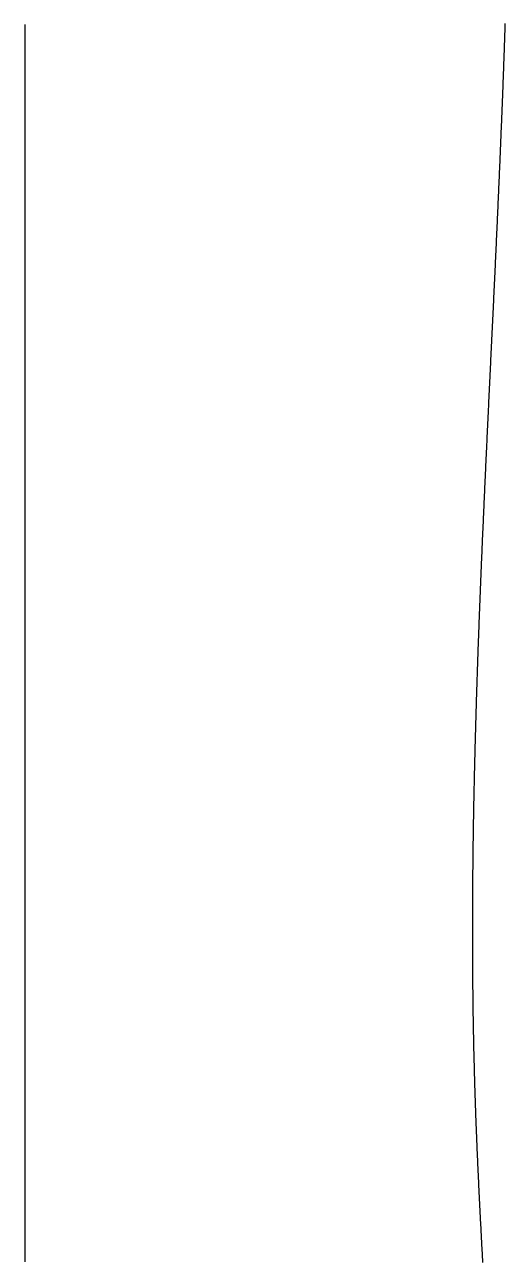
# Model space of a CAD drawing. Header units: metres. Extents: x -49 to 49, y -148 to 148.
# Drawn here: x -49.4 to -35.04, y -73.87 to -36.93 of the extents above; entities that cross this region are included whole.
import ezdxf

# ---------------------------------------------------------------- set-up
doc = ezdxf.new("R2010")
doc.units = ezdxf.units.M

msp = doc.modelspace()

# ---------------------------------------------------------------- linework, layer by layer
for points in [[(-49.402, -36.927), (-49.402, -36.977), (-49.402, -37.027), (-49.402, -37.077), (-49.402, -37.127), (-49.402, -37.177), (-49.402, -37.227), (-49.402, -37.277), (-49.402, -37.327), (-49.402, -37.377), (-49.402, -37.427), (-49.402, -37.477), (-49.402, -37.527), (-49.402, -37.577), (-49.402, -37.627), (-49.402, -37.677), (-49.402, -37.727), (-49.402, -37.777), (-49.402, -37.827), (-49.402, -37.877), (-49.402, -37.927), (-49.402, -37.977), (-49.402, -38.027), (-49.402, -38.077), (-49.402, -38.127), (-49.402, -38.177), (-49.402, -38.227), (-49.402, -38.277), (-49.402, -38.327), (-49.402, -38.377), (-49.402, -38.427), (-49.402, -38.477), (-49.402, -38.527), (-49.402, -38.577), (-49.402, -38.627), (-49.402, -38.677), (-49.402, -38.727), (-49.402, -38.777), (-49.402, -38.827), (-49.402, -38.877), (-49.402, -38.927), (-49.402, -38.977), (-49.402, -39.027), (-49.402, -39.077), (-49.402, -39.127), (-49.402, -39.177), (-49.402, -39.227), (-49.402, -39.277), (-49.402, -39.327), (-49.402, -39.377), (-49.402, -39.427), (-49.402, -39.477), (-49.402, -39.527), (-49.402, -39.577), (-49.402, -39.627), (-49.402, -39.677), (-49.402, -39.727), (-49.402, -39.777), (-49.402, -39.827), (-49.402, -39.877), (-49.402, -39.927), (-49.402, -39.977), (-49.402, -40.027), (-49.402, -40.077), (-49.402, -40.127), (-49.402, -40.177), (-49.402, -40.227), (-49.402, -40.277), (-49.402, -40.327), (-49.402, -40.377), (-49.402, -40.427), (-49.402, -40.477), (-49.402, -40.527), (-49.402, -40.577), (-49.402, -40.627), (-49.402, -40.677), (-49.402, -40.727), (-49.402, -40.777), (-49.402, -40.827), (-49.402, -40.877), (-49.402, -40.927), (-49.402, -40.977), (-49.402, -41.027), (-49.402, -41.077), (-49.402, -41.127), (-49.402, -41.177), (-49.402, -41.227), (-49.402, -41.277), (-49.402, -41.327), (-49.402, -41.377), (-49.402, -41.427), (-49.402, -41.477), (-49.402, -41.527), (-49.402, -41.577), (-49.402, -41.627), (-49.402, -41.677), (-49.402, -41.727), (-49.402, -41.777), (-49.402, -41.827), (-49.402, -41.877), (-49.402, -41.927), (-49.402, -41.977), (-49.402, -42.027), (-49.402, -42.077), (-49.402, -42.127), (-49.402, -42.177), (-49.402, -42.227), (-49.402, -42.277), (-49.402, -42.327), (-49.402, -42.377), (-49.402, -42.427), (-49.402, -42.477), (-49.402, -42.527), (-49.402, -42.577), (-49.402, -42.627), (-49.402, -42.677), (-49.402, -42.727), (-49.402, -42.777), (-49.402, -42.827), (-49.402, -42.877), (-49.402, -42.927), (-49.402, -42.977), (-49.402, -43.027), (-49.402, -43.077), (-49.402, -43.127), (-49.402, -43.177), (-49.402, -43.227), (-49.402, -43.277), (-49.402, -43.327), (-49.402, -43.377), (-49.402, -43.427), (-49.402, -43.477), (-49.402, -43.527), (-49.402, -43.577), (-49.402, -43.627), (-49.402, -43.677), (-49.402, -43.727), (-49.402, -43.777), (-49.402, -43.827), (-49.402, -43.877), (-49.402, -43.927), (-49.402, -43.977), (-49.402, -44.027), (-49.402, -44.077), (-49.402, -44.127), (-49.402, -44.177), (-49.402, -44.227), (-49.402, -44.277), (-49.402, -44.327), (-49.402, -44.377), (-49.402, -44.427), (-49.402, -44.478), (-49.402, -44.528), (-49.402, -44.578), (-49.402, -44.628), (-49.402, -44.678), (-49.402, -44.728), (-49.402, -44.778), (-49.402, -44.828), (-49.402, -44.878), (-49.402, -44.928), (-49.402, -44.978), (-49.402, -45.028), (-49.402, -45.078), (-49.402, -45.128), (-49.402, -45.178), (-49.402, -45.228), (-49.402, -45.278), (-49.402, -45.328), (-49.402, -45.378), (-49.402, -45.428), (-49.402, -45.478), (-49.402, -45.528), (-49.402, -45.578), (-49.402, -45.628), (-49.402, -45.678), (-49.402, -45.728), (-49.402, -45.778), (-49.402, -45.828), (-49.402, -45.878), (-49.402, -45.928), (-49.402, -45.978), (-49.402, -46.028), (-49.402, -46.078), (-49.402, -46.128), (-49.402, -46.178), (-49.402, -46.228), (-49.402, -46.278), (-49.402, -46.328), (-49.402, -46.378), (-49.402, -46.428), (-49.402, -46.478), (-49.402, -46.528), (-49.402, -46.578), (-49.402, -46.628), (-49.402, -46.678), (-49.402, -46.728), (-49.402, -46.778), (-49.402, -46.828), (-49.402, -46.878), (-49.402, -46.928), (-49.402, -46.978), (-49.402, -47.028), (-49.402, -47.078), (-49.402, -47.128), (-49.402, -47.178), (-49.402, -47.228), (-49.402, -47.278), (-49.402, -47.328), (-49.402, -47.378), (-49.402, -47.428), (-49.402, -47.478), (-49.402, -47.528), (-49.402, -47.578), (-49.402, -47.628), (-49.402, -47.678), (-49.402, -47.728), (-49.402, -47.778), (-49.402, -47.828), (-49.402, -47.878), (-49.402, -47.928), (-49.402, -47.978), (-49.402, -48.028), (-49.402, -48.078), (-49.402, -48.128), (-49.402, -48.178), (-49.402, -48.228), (-49.402, -48.278), (-49.402, -48.328), (-49.402, -48.378), (-49.402, -48.428), (-49.402, -48.478), (-49.402, -48.528), (-49.402, -48.578), (-49.402, -48.628), (-49.402, -48.678), (-49.402, -48.728), (-49.402, -48.778), (-49.402, -48.828), (-49.402, -48.878), (-49.402, -48.928), (-49.402, -48.978), (-49.402, -49.028), (-49.402, -49.078), (-49.402, -49.128), (-49.402, -49.178), (-49.402, -49.228), (-49.402, -49.278), (-49.402, -49.328), (-49.402, -49.378), (-49.402, -49.428), (-49.402, -49.478), (-49.402, -49.528), (-49.402, -49.578), (-49.402, -49.628), (-49.402, -49.678), (-49.402, -49.728), (-49.402, -49.778), (-49.402, -49.828), (-49.402, -49.878), (-49.402, -49.928), (-49.402, -49.978), (-49.402, -50.028), (-49.402, -50.078), (-49.402, -50.128), (-49.402, -50.178), (-49.402, -50.228), (-49.402, -50.278), (-49.402, -50.328), (-49.402, -50.378), (-49.402, -50.428), (-49.402, -50.478), (-49.402, -50.528), (-49.402, -50.578), (-49.402, -50.628), (-49.402, -50.678), (-49.402, -50.728), (-49.402, -50.778), (-49.402, -50.828), (-49.402, -50.878), (-49.402, -50.928), (-49.402, -50.978), (-49.402, -51.028), (-49.402, -51.078), (-49.402, -51.128), (-49.402, -51.178), (-49.402, -51.228), (-49.402, -51.278), (-49.402, -51.328), (-49.402, -51.378), (-49.402, -51.428), (-49.402, -51.478), (-49.402, -51.528), (-49.402, -51.578), (-49.402, -51.628), (-49.402, -51.678), (-49.402, -51.728), (-49.402, -51.778), (-49.402, -51.828), (-49.402, -51.878), (-49.402, -51.928), (-49.402, -51.978), (-49.402, -52.028), (-49.402, -52.078), (-49.402, -52.128), (-49.402, -52.178), (-49.402, -52.228), (-49.402, -52.278), (-49.402, -52.328), (-49.402, -52.378), (-49.402, -52.428), (-49.402, -52.478), (-49.402, -52.528), (-49.402, -52.578), (-49.402, -52.628), (-49.402, -52.678), (-49.402, -52.728), (-49.402, -52.778), (-49.402, -52.828), (-49.402, -52.878), (-49.402, -52.928), (-49.402, -52.978), (-49.402, -53.028), (-49.402, -53.078), (-49.402, -53.128), (-49.402, -53.178), (-49.402, -53.228), (-49.402, -53.278), (-49.402, -53.328), (-49.402, -53.378), (-49.402, -53.428), (-49.402, -53.478), (-49.402, -53.528), (-49.402, -53.578), (-49.402, -53.628), (-49.402, -53.678), (-49.402, -53.728), (-49.402, -53.778), (-49.402, -53.828), (-49.402, -53.878), (-49.402, -53.928), (-49.402, -53.978), (-49.402, -54.028), (-49.402, -54.078), (-49.402, -54.128), (-49.402, -54.178), (-49.402, -54.228), (-49.402, -54.278), (-49.402, -54.328), (-49.402, -54.378), (-49.402, -54.428), (-49.402, -54.478), (-49.402, -54.528), (-49.402, -54.578), (-49.402, -54.628), (-49.402, -54.678), (-49.402, -54.728), (-49.402, -54.778), (-49.402, -54.828), (-49.402, -54.878), (-49.402, -54.928), (-49.402, -54.978), (-49.402, -55.028), (-49.402, -55.078), (-49.402, -55.128), (-49.402, -55.178), (-49.402, -55.228), (-49.402, -55.278), (-49.402, -55.328), (-49.402, -55.378), (-49.402, -55.428), (-49.402, -55.478), (-49.402, -55.528), (-49.402, -55.578), (-49.402, -55.628), (-49.402, -55.678), (-49.402, -55.728), (-49.402, -55.778), (-49.402, -55.828), (-49.402, -55.878), (-49.402, -55.928), (-49.402, -55.978), (-49.402, -56.028), (-49.402, -56.078), (-49.402, -56.128), (-49.402, -56.178), (-49.402, -56.228), (-49.402, -56.278), (-49.402, -56.328), (-49.402, -56.378), (-49.402, -56.428), (-49.402, -56.478), (-49.402, -56.528), (-49.402, -56.578), (-49.402, -56.628), (-49.402, -56.678), (-49.402, -56.728), (-49.402, -56.778), (-49.402, -56.828), (-49.402, -56.878), (-49.402, -56.928), (-49.402, -56.978), (-49.402, -57.028), (-49.402, -57.078), (-49.402, -57.128), (-49.402, -57.178), (-49.402, -57.228), (-49.402, -57.278), (-49.402, -57.328), (-49.402, -57.378), (-49.402, -57.428), (-49.402, -57.478), (-49.402, -57.528), (-49.402, -57.578), (-49.402, -57.628), (-49.402, -57.678), (-49.402, -57.728), (-49.402, -57.778), (-49.402, -57.828), (-49.402, -57.878), (-49.402, -57.928), (-49.402, -57.978), (-49.402, -58.028), (-49.402, -58.078), (-49.402, -58.128), (-49.402, -58.178), (-49.402, -58.228), (-49.402, -58.278), (-49.402, -58.328), (-49.402, -58.378), (-49.402, -58.428), (-49.402, -58.478), (-49.402, -58.528), (-49.402, -58.578), (-49.402, -58.628), (-49.402, -58.678), (-49.402, -58.728), (-49.402, -58.778), (-49.402, -58.828), (-49.402, -58.878), (-49.402, -58.928), (-49.402, -58.978), (-49.402, -59.028), (-49.402, -59.078), (-49.402, -59.128), (-49.402, -59.178), (-49.402, -59.228), (-49.402, -59.278), (-49.402, -59.328), (-49.402, -59.378), (-49.402, -59.428), (-49.402, -59.478), (-49.402, -59.528), (-49.402, -59.578), (-49.402, -59.628), (-49.402, -59.678), (-49.402, -59.728), (-49.402, -59.778), (-49.402, -59.828), (-49.402, -59.878), (-49.402, -59.928), (-49.402, -59.978), (-49.402, -60.028), (-49.402, -60.078), (-49.402, -60.128), (-49.402, -60.178), (-49.402, -60.228), (-49.402, -60.278), (-49.402, -60.328), (-49.402, -60.378), (-49.402, -60.428), (-49.402, -60.478), (-49.402, -60.528), (-49.402, -60.578), (-49.402, -60.628), (-49.402, -60.678), (-49.402, -60.728), (-49.402, -60.778), (-49.402, -60.828), (-49.402, -60.878), (-49.402, -60.928), (-49.402, -60.978), (-49.402, -61.028), (-49.402, -61.078), (-49.402, -61.128), (-49.402, -61.178), (-49.402, -61.228), (-49.402, -61.278), (-49.402, -61.328), (-49.402, -61.378), (-49.402, -61.428), (-49.402, -61.478), (-49.402, -61.528), (-49.402, -61.578), (-49.402, -61.628), (-49.402, -61.678), (-49.402, -61.728), (-49.402, -61.778), (-49.402, -61.828), (-49.402, -61.878), (-49.402, -61.928), (-49.402, -61.978), (-49.402, -62.028), (-49.402, -62.078), (-49.402, -62.128), (-49.402, -62.178), (-49.402, -62.229), (-49.402, -62.279), (-49.402, -62.329), (-49.402, -62.379), (-49.402, -62.429), (-49.402, -62.479), (-49.402, -62.529), (-49.402, -62.579), (-49.402, -62.629), (-49.402, -62.679), (-49.402, -62.729), (-49.402, -62.779), (-49.402, -62.829), (-49.402, -62.879), (-49.402, -62.929), (-49.402, -62.979), (-49.402, -63.029), (-49.402, -63.079), (-49.402, -63.129), (-49.402, -63.179), (-49.402, -63.229), (-49.402, -63.279), (-49.402, -63.329), (-49.402, -63.379), (-49.402, -63.429), (-49.402, -63.479), (-49.402, -63.529), (-49.402, -63.579), (-49.402, -63.629), (-49.402, -63.679), (-49.402, -63.729), (-49.402, -63.779), (-49.402, -63.829), (-49.402, -63.879), (-49.402, -63.929), (-49.402, -63.979), (-49.402, -64.029), (-49.402, -64.079), (-49.402, -64.129), (-49.402, -64.179), (-49.402, -64.229), (-49.402, -64.279), (-49.402, -64.329), (-49.402, -64.379), (-49.402, -64.429), (-49.402, -64.479), (-49.402, -64.529), (-49.402, -64.579), (-49.402, -64.629), (-49.402, -64.679), (-49.402, -64.729), (-49.402, -64.779), (-49.402, -64.829), (-49.402, -64.879), (-49.402, -64.929), (-49.402, -64.979), (-49.402, -65.029), (-49.402, -65.079), (-49.402, -65.129), (-49.402, -65.179), (-49.402, -65.229), (-49.402, -65.279), (-49.402, -65.329), (-49.402, -65.379), (-49.402, -65.429), (-49.402, -65.479), (-49.402, -65.529), (-49.402, -65.579), (-49.402, -65.629), (-49.402, -65.679), (-49.402, -65.729), (-49.402, -65.779), (-49.402, -65.829), (-49.402, -65.879), (-49.402, -65.929), (-49.402, -65.979), (-49.402, -66.029), (-49.402, -66.079), (-49.402, -66.129), (-49.402, -66.179), (-49.402, -66.229), (-49.402, -66.279), (-49.402, -66.329), (-49.402, -66.379), (-49.402, -66.429), (-49.402, -66.479), (-49.402, -66.529), (-49.402, -66.579), (-49.402, -66.629), (-49.402, -66.679), (-49.402, -66.729), (-49.402, -66.779), (-49.402, -66.829), (-49.402, -66.879), (-49.402, -66.929), (-49.402, -66.979), (-49.402, -67.029), (-49.402, -67.079), (-49.402, -67.129), (-49.402, -67.179), (-49.402, -67.229), (-49.402, -67.279), (-49.402, -67.329), (-49.402, -67.379), (-49.402, -67.429), (-49.402, -67.479), (-49.402, -67.529), (-49.402, -67.579), (-49.402, -67.629), (-49.402, -67.679), (-49.402, -67.729), (-49.402, -67.779), (-49.402, -67.829), (-49.402, -67.879), (-49.402, -67.929), (-49.402, -67.979), (-49.402, -68.029), (-49.402, -68.079), (-49.402, -68.129), (-49.402, -68.179), (-49.402, -68.229), (-49.402, -68.279), (-49.402, -68.329), (-49.402, -68.379), (-49.402, -68.429), (-49.402, -68.479), (-49.402, -68.529), (-49.402, -68.579), (-49.402, -68.629), (-49.402, -68.679), (-49.402, -68.729), (-49.402, -68.779), (-49.402, -68.829), (-49.402, -68.879), (-49.402, -68.929), (-49.402, -68.979), (-49.402, -69.029), (-49.402, -69.079), (-49.402, -69.129), (-49.402, -69.179), (-49.402, -69.229), (-49.402, -69.279), (-49.402, -69.329), (-49.402, -69.379), (-49.402, -69.429), (-49.402, -69.479), (-49.402, -69.529), (-49.402, -69.579), (-49.402, -69.629), (-49.402, -69.679), (-49.402, -69.729), (-49.402, -69.779), (-49.402, -69.829), (-49.402, -69.879), (-49.402, -69.929), (-49.402, -69.979), (-49.402, -70.029), (-49.402, -70.079), (-49.402, -70.129), (-49.402, -70.179), (-49.402, -70.229), (-49.402, -70.279), (-49.402, -70.329), (-49.402, -70.379), (-49.402, -70.429), (-49.402, -70.479), (-49.402, -70.529), (-49.402, -70.579), (-49.402, -70.629), (-49.402, -70.679), (-49.402, -70.729), (-49.402, -70.779), (-49.402, -70.829), (-49.402, -70.879), (-49.402, -70.929), (-49.402, -70.979), (-49.402, -71.029), (-49.402, -71.079), (-49.402, -71.129), (-49.402, -71.179), (-49.402, -71.229), (-49.402, -71.279), (-49.402, -71.329), (-49.402, -71.379), (-49.402, -71.429), (-49.402, -71.479), (-49.402, -71.529), (-49.402, -71.579), (-49.402, -71.629), (-49.402, -71.679), (-49.402, -71.729), (-49.402, -71.779), (-49.402, -71.829), (-49.402, -71.879), (-49.402, -71.929), (-49.402, -71.979), (-49.402, -72.029), (-49.402, -72.079), (-49.402, -72.129), (-49.402, -72.179), (-49.402, -72.229), (-49.402, -72.279), (-49.402, -72.329), (-49.402, -72.379), (-49.402, -72.429), (-49.402, -72.479), (-49.402, -72.529), (-49.402, -72.579), (-49.402, -72.629), (-49.402, -72.679), (-49.402, -72.729), (-49.402, -72.779), (-49.402, -72.829), (-49.402, -72.879), (-49.402, -72.929), (-49.402, -72.979), (-49.402, -73.029), (-49.402, -73.079), (-49.402, -73.129), (-49.402, -73.179), (-49.402, -73.229), (-49.402, -73.279), (-49.402, -73.329), (-49.402, -73.379), (-49.402, -73.429), (-49.402, -73.479), (-49.402, -73.529), (-49.402, -73.579), (-49.402, -73.629), (-49.402, -73.679), (-49.402, -73.729), (-49.402, -73.779), (-49.402, -73.829), (-49.402, -73.879)], [(-35.893, -70.104), (-35.895, -70.055), (-35.897, -70.005), (-35.899, -69.956), (-35.901, -69.906), (-35.903, -69.857), (-35.905, -69.807), (-35.907, -69.757), (-35.909, -69.708), (-35.911, -69.658), (-35.912, -69.609), (-35.914, -69.559), (-35.916, -69.509), (-35.918, -69.46), (-35.92, -69.41), (-35.921, -69.361), (-35.923, -69.311), (-35.925, -69.261), (-35.927, -69.212), (-35.928, -69.162), (-35.93, -69.113), (-35.932, -69.063), (-35.933, -69.013), (-35.935, -68.964), (-35.936, -68.914), (-35.938, -68.864), (-35.94, -68.815), (-35.941, -68.765), (-35.943, -68.716), (-35.944, -68.666), (-35.946, -68.616), (-35.947, -68.567), (-35.949, -68.517), (-35.95, -68.467), (-35.951, -68.418), (-35.953, -68.368), (-35.954, -68.318), (-35.956, -68.269), (-35.957, -68.219), (-35.958, -68.169), (-35.96, -68.12), (-35.961, -68.07), (-35.962, -68.02), (-35.963, -67.971), (-35.965, -67.921), (-35.966, -67.871), (-35.967, -67.822), (-35.968, -67.772), (-35.97, -67.722), (-35.971, -67.673), (-35.972, -67.623), (-35.973, -67.573), (-35.974, -67.523), (-35.975, -67.474), (-35.976, -67.424), (-35.977, -67.374), (-35.978, -67.325), (-35.979, -67.275), (-35.98, -67.225), (-35.981, -67.175), (-35.982, -67.126), (-35.983, -67.076), (-35.984, -67.026), (-35.985, -66.977), (-35.986, -66.927), (-35.987, -66.877), (-35.988, -66.827), (-35.989, -66.778), (-35.99, -66.728), (-35.99, -66.678), (-35.991, -66.628), (-35.992, -66.579), (-35.993, -66.529), (-35.993, -66.479), (-35.994, -66.429), (-35.995, -66.38), (-35.996, -66.33), (-35.996, -66.28), (-35.997, -66.23), (-35.998, -66.18), (-35.998, -66.131), (-35.999, -66.081), (-36, -66.031), (-36, -65.981), (-36.001, -65.932), (-36.001, -65.882), (-36.002, -65.832), (-36.002, -65.782), (-36.003, -65.732), (-36.003, -65.683), (-36.004, -65.633), (-36.004, -65.583), (-36.005, -65.533), (-36.005, -65.483), (-36.006, -65.434), (-36.006, -65.384), (-36.007, -65.334), (-36.007, -65.284), (-36.007, -65.234), (-36.008, -65.185), (-36.008, -65.135), (-36.008, -65.085), (-36.009, -65.035), (-36.009, -64.985), (-36.009, -64.935), (-36.01, -64.886), (-36.01, -64.836), (-36.01, -64.786), (-36.01, -64.736), (-36.01, -64.686), (-36.011, -64.636), (-36.011, -64.587), (-36.011, -64.537), (-36.011, -64.487), (-36.011, -64.437), (-36.011, -64.387), (-36.011, -64.337), (-36.012, -64.287), (-36.012, -64.238), (-36.012, -64.188), (-36.012, -64.138), (-36.012, -64.088), (-36.012, -64.038), (-36.012, -63.988), (-36.012, -63.938), (-36.012, -63.888), (-36.012, -63.839), (-36.012, -63.789), (-36.012, -63.739), (-36.012, -63.689), (-36.011, -63.639), (-36.011, -63.589), (-36.011, -63.539), (-36.011, -63.489), (-36.011, -63.439), (-36.011, -63.39), (-36.011, -63.34), (-36.01, -63.29), (-36.01, -63.24), (-36.01, -63.19), (-36.01, -63.14), (-36.01, -63.09), (-36.009, -63.04), (-36.009, -62.99), (-36.009, -62.94), (-36.008, -62.89), (-36.008, -62.841), (-36.008, -62.791), (-36.007, -62.741), (-36.007, -62.691), (-36.007, -62.641), (-36.006, -62.591), (-36.006, -62.541), (-36.006, -62.491), (-36.005, -62.441), (-36.005, -62.391), (-36.004, -62.341), (-36.004, -62.291), (-36.003, -62.241), (-36.003, -62.191), (-36.002, -62.141), (-36.002, -62.091), (-36.001, -62.041), (-36.001, -61.992), (-36, -61.942), (-36, -61.892), (-35.999, -61.842), (-35.999, -61.792), (-35.998, -61.742), (-35.997, -61.692), (-35.997, -61.642), (-35.996, -61.592), (-35.996, -61.542), (-35.995, -61.492), (-35.994, -61.442), (-35.994, -61.392), (-35.993, -61.342), (-35.992, -61.292), (-35.992, -61.242), (-35.991, -61.192), (-35.99, -61.142), (-35.989, -61.092), (-35.989, -61.042), (-35.988, -60.992), (-35.987, -60.942), (-35.986, -60.892), (-35.985, -60.842), (-35.985, -60.792), (-35.984, -60.742), (-35.983, -60.692), (-35.982, -60.642), (-35.981, -60.592), (-35.98, -60.542), (-35.979, -60.492), (-35.979, -60.442), (-35.978, -60.392), (-35.977, -60.342), (-35.976, -60.292), (-35.975, -60.242), (-35.974, -60.192), (-35.973, -60.142), (-35.972, -60.092), (-35.971, -60.042), (-35.97, -59.992), (-35.969, -59.942), (-35.968, -59.892), (-35.967, -59.842), (-35.966, -59.792), (-35.965, -59.742), (-35.964, -59.692), (-35.963, -59.641), (-35.962, -59.591), (-35.961, -59.541), (-35.96, -59.491), (-35.958, -59.441), (-35.957, -59.391), (-35.956, -59.341), (-35.955, -59.291), (-35.954, -59.241), (-35.953, -59.191), (-35.952, -59.141), (-35.95, -59.091), (-35.949, -59.041), (-35.948, -58.991), (-35.947, -58.941), (-35.946, -58.891), (-35.944, -58.841), (-35.943, -58.791), (-35.942, -58.74), (-35.941, -58.69), (-35.939, -58.64), (-35.938, -58.59), (-35.937, -58.54), (-35.936, -58.49), (-35.934, -58.44), (-35.933, -58.39), (-35.932, -58.34), (-35.93, -58.29), (-35.929, -58.24), (-35.928, -58.19), (-35.926, -58.14), (-35.925, -58.089), (-35.923, -58.039), (-35.922, -57.989), (-35.921, -57.939), (-35.919, -57.889), (-35.918, -57.839), (-35.916, -57.789), (-35.915, -57.739), (-35.913, -57.689), (-35.912, -57.639), (-35.911, -57.588), (-35.909, -57.538), (-35.908, -57.488), (-35.906, -57.438), (-35.905, -57.388), (-35.903, -57.338), (-35.902, -57.288), (-35.9, -57.238), (-35.899, -57.188), (-35.897, -57.137), (-35.895, -57.087), (-35.894, -57.037), (-35.892, -56.987), (-35.891, -56.937), (-35.889, -56.887), (-35.888, -56.837), (-35.886, -56.787), (-35.884, -56.736), (-35.883, -56.686), (-35.881, -56.636), (-35.88, -56.586), (-35.878, -56.536), (-35.876, -56.486), (-35.875, -56.436), (-35.873, -56.385), (-35.871, -56.335), (-35.87, -56.285), (-35.868, -56.235), (-35.866, -56.185), (-35.864, -56.135), (-35.863, -56.085), (-35.861, -56.034), (-35.859, -55.984), (-35.858, -55.934), (-35.856, -55.884), (-35.854, -55.834), (-35.852, -55.784), (-35.851, -55.734), (-35.849, -55.683), (-35.847, -55.633), (-35.845, -55.583), (-35.844, -55.533), (-35.842, -55.483), (-35.84, -55.433), (-35.838, -55.382), (-35.836, -55.332), (-35.834, -55.282), (-35.833, -55.232), (-35.831, -55.182), (-35.829, -55.132), (-35.827, -55.081), (-35.825, -55.031), (-35.823, -54.981), (-35.821, -54.931), (-35.82, -54.881), (-35.818, -54.831), (-35.816, -54.78), (-35.814, -54.73), (-35.812, -54.68), (-35.81, -54.63), (-35.808, -54.58), (-35.806, -54.53), (-35.804, -54.479), (-35.802, -54.429), (-35.8, -54.379), (-35.799, -54.329), (-35.797, -54.279), (-35.795, -54.228), (-35.793, -54.178), (-35.791, -54.128), (-35.789, -54.078), (-35.787, -54.028), (-35.785, -53.977), (-35.783, -53.927), (-35.781, -53.877), (-35.779, -53.827), (-35.777, -53.777), (-35.775, -53.726), (-35.773, -53.676), (-35.771, -53.626), (-35.769, -53.576), (-35.767, -53.526), (-35.764, -53.475), (-35.762, -53.425), (-35.76, -53.375), (-35.758, -53.325), (-35.756, -53.275), (-35.754, -53.224), (-35.752, -53.174), (-35.75, -53.124), (-35.748, -53.074), (-35.746, -53.024), (-35.744, -52.973), (-35.742, -52.923), (-35.739, -52.873), (-35.737, -52.823), (-35.735, -52.773), (-35.733, -52.722), (-35.731, -52.672), (-35.729, -52.622), (-35.727, -52.572), (-35.725, -52.521), (-35.722, -52.471), (-35.72, -52.421), (-35.718, -52.371), (-35.716, -52.321), (-35.714, -52.27), (-35.712, -52.22), (-35.709, -52.17), (-35.707, -52.12), (-35.705, -52.069), (-35.703, -52.019), (-35.701, -51.969), (-35.698, -51.919), (-35.696, -51.869), (-35.694, -51.818), (-35.692, -51.768), (-35.69, -51.718), (-35.687, -51.668), (-35.685, -51.617), (-35.683, -51.567), (-35.681, -51.517), (-35.679, -51.467), (-35.676, -51.416), (-35.674, -51.366), (-35.672, -51.316), (-35.67, -51.266), (-35.667, -51.215), (-35.665, -51.165), (-35.663, -51.115), (-35.661, -51.065), (-35.658, -51.014), (-35.656, -50.964), (-35.654, -50.914), (-35.651, -50.864), (-35.649, -50.814), (-35.647, -50.763), (-35.645, -50.713), (-35.642, -50.663), (-35.64, -50.613), (-35.638, -50.562), (-35.635, -50.512), (-35.633, -50.462), (-35.631, -50.412), (-35.628, -50.361), (-35.626, -50.311), (-35.624, -50.261), (-35.622, -50.211), (-35.619, -50.16), (-35.617, -50.11), (-35.615, -50.06), (-35.612, -50.01), (-35.61, -49.959), (-35.608, -49.909), (-35.605, -49.859), (-35.603, -49.808), (-35.601, -49.758), (-35.598, -49.708), (-35.596, -49.658), (-35.594, -49.607), (-35.591, -49.557), (-35.589, -49.507), (-35.586, -49.457), (-35.584, -49.406), (-35.582, -49.356), (-35.579, -49.306), (-35.577, -49.256), (-35.575, -49.205), (-35.572, -49.155), (-35.57, -49.105), (-35.568, -49.055), (-35.565, -49.004), (-35.563, -48.954), (-35.56, -48.904), (-35.558, -48.854), (-35.556, -48.803), (-35.553, -48.753), (-35.551, -48.703), (-35.549, -48.652), (-35.546, -48.602), (-35.544, -48.552), (-35.541, -48.502), (-35.539, -48.451), (-35.537, -48.401), (-35.534, -48.351), (-35.532, -48.301), (-35.529, -48.25), (-35.527, -48.2), (-35.525, -48.15), (-35.522, -48.099), (-35.52, -48.049), (-35.517, -47.999), (-35.515, -47.949), (-35.513, -47.898), (-35.51, -47.848), (-35.508, -47.798), (-35.505, -47.748), (-35.503, -47.697), (-35.501, -47.647), (-35.498, -47.597), (-35.496, -47.546), (-35.493, -47.496), (-35.491, -47.446), (-35.489, -47.396), (-35.486, -47.345), (-35.484, -47.295), (-35.481, -47.245), (-35.479, -47.195), (-35.477, -47.144), (-35.474, -47.094), (-35.472, -47.044), (-35.469, -46.993), (-35.467, -46.943), (-35.465, -46.893), (-35.462, -46.843), (-35.46, -46.792), (-35.457, -46.742), (-35.455, -46.692), (-35.452, -46.642), (-35.45, -46.591), (-35.448, -46.541), (-35.445, -46.491), (-35.443, -46.44), (-35.44, -46.39), (-35.438, -46.34), (-35.436, -46.29), (-35.433, -46.239), (-35.431, -46.189), (-35.428, -46.139), (-35.426, -46.088), (-35.424, -46.038), (-35.421, -45.988), (-35.419, -45.938), (-35.416, -45.887), (-35.414, -45.837), (-35.412, -45.787), (-35.409, -45.737), (-35.407, -45.686), (-35.404, -45.636), (-35.402, -45.586), (-35.4, -45.535), (-35.397, -45.485), (-35.395, -45.435), (-35.392, -45.385), (-35.39, -45.334), (-35.388, -45.284), (-35.385, -45.234), (-35.383, -45.183), (-35.38, -45.133), (-35.378, -45.083), (-35.376, -45.033), (-35.373, -44.982), (-35.371, -44.932), (-35.369, -44.882), (-35.366, -44.831), (-35.364, -44.781), (-35.361, -44.731), (-35.359, -44.681), (-35.357, -44.63), (-35.354, -44.58), (-35.352, -44.53), (-35.35, -44.48), (-35.347, -44.429), (-35.345, -44.379), (-35.342, -44.329), (-35.34, -44.278), (-35.338, -44.228), (-35.335, -44.178), (-35.333, -44.128), (-35.331, -44.077), (-35.328, -44.027), (-35.326, -43.977), (-35.324, -43.926), (-35.321, -43.876), (-35.319, -43.826), (-35.317, -43.776), (-35.314, -43.725), (-35.312, -43.675), (-35.31, -43.625), (-35.307, -43.575), (-35.305, -43.524), (-35.303, -43.474), (-35.3, -43.424), (-35.298, -43.373), (-35.296, -43.323), (-35.293, -43.273), (-35.291, -43.223), (-35.289, -43.172), (-35.287, -43.122), (-35.284, -43.072), (-35.282, -43.022), (-35.28, -42.971), (-35.277, -42.921), (-35.275, -42.871), (-35.273, -42.82), (-35.27, -42.77), (-35.268, -42.72), (-35.266, -42.67), (-35.264, -42.619), (-35.261, -42.569), (-35.259, -42.519), (-35.257, -42.469), (-35.255, -42.418), (-35.252, -42.368), (-35.25, -42.318), (-35.248, -42.267), (-35.246, -42.217), (-35.243, -42.167), (-35.241, -42.117), (-35.239, -42.066), (-35.237, -42.016), (-35.235, -41.966), (-35.232, -41.916), (-35.23, -41.865), (-35.228, -41.815), (-35.226, -41.765), (-35.223, -41.715), (-35.221, -41.664), (-35.219, -41.614), (-35.217, -41.564), (-35.215, -41.513), (-35.213, -41.463), (-35.21, -41.413), (-35.208, -41.363), (-35.206, -41.312), (-35.204, -41.262), (-35.202, -41.212), (-35.2, -41.162), (-35.197, -41.111), (-35.195, -41.061), (-35.193, -41.011), (-35.191, -40.961), (-35.189, -40.91), (-35.187, -40.86), (-35.185, -40.81), (-35.183, -40.76), (-35.18, -40.709), (-35.178, -40.659), (-35.176, -40.609), (-35.174, -40.559), (-35.172, -40.508), (-35.17, -40.458), (-35.168, -40.408), (-35.166, -40.358), (-35.164, -40.307), (-35.162, -40.257), (-35.16, -40.207), (-35.158, -40.157), (-35.156, -40.106), (-35.153, -40.056), (-35.151, -40.006), (-35.149, -39.956), (-35.147, -39.905), (-35.145, -39.855), (-35.143, -39.805), (-35.141, -39.755), (-35.139, -39.704), (-35.137, -39.654), (-35.135, -39.604), (-35.133, -39.554), (-35.131, -39.503), (-35.129, -39.453), (-35.127, -39.403), (-35.126, -39.353), (-35.124, -39.302), (-35.122, -39.252), (-35.12, -39.202), (-35.118, -39.152), (-35.116, -39.102), (-35.114, -39.051), (-35.112, -39.001), (-35.11, -38.951), (-35.108, -38.901), (-35.106, -38.85), (-35.104, -38.8), (-35.102, -38.75), (-35.101, -38.7), (-35.099, -38.649), (-35.097, -38.599), (-35.095, -38.549), (-35.093, -38.499), (-35.091, -38.449), (-35.09, -38.398), (-35.088, -38.348), (-35.086, -38.298), (-35.084, -38.248), (-35.082, -38.197), (-35.08, -38.147), (-35.079, -38.097), (-35.077, -38.047), (-35.075, -37.997), (-35.073, -37.946), (-35.072, -37.896), (-35.07, -37.846), (-35.068, -37.796), (-35.066, -37.746), (-35.065, -37.695), (-35.063, -37.645), (-35.061, -37.595), (-35.059, -37.545), (-35.058, -37.495), (-35.056, -37.444), (-35.054, -37.394), (-35.053, -37.344), (-35.051, -37.294), (-35.049, -37.243), (-35.048, -37.193), (-35.046, -37.143), (-35.044, -37.093), (-35.043, -37.043), (-35.041, -36.992), (-35.039, -36.942), (-35.038, -36.892)], [(-35.705, -73.902), (-35.708, -73.852), (-35.711, -73.802), (-35.714, -73.752), (-35.717, -73.702), (-35.72, -73.652), (-35.722, -73.602), (-35.725, -73.552), (-35.728, -73.502), (-35.731, -73.452), (-35.734, -73.402), (-35.736, -73.352), (-35.739, -73.302), (-35.742, -73.253), (-35.744, -73.203), (-35.747, -73.153), (-35.75, -73.103), (-35.753, -73.053), (-35.755, -73.003), (-35.758, -72.953), (-35.761, -72.903), (-35.763, -72.853), (-35.766, -72.803), (-35.769, -72.753), (-35.771, -72.703), (-35.774, -72.653), (-35.776, -72.603), (-35.779, -72.553), (-35.782, -72.503), (-35.784, -72.453), (-35.787, -72.403), (-35.789, -72.353), (-35.792, -72.303), (-35.794, -72.253), (-35.797, -72.203), (-35.799, -72.153), (-35.802, -72.104), (-35.804, -72.054), (-35.807, -72.004), (-35.809, -71.954), (-35.812, -71.904), (-35.814, -71.854), (-35.817, -71.804), (-35.819, -71.754), (-35.821, -71.704), (-35.824, -71.654), (-35.826, -71.604), (-35.829, -71.554), (-35.831, -71.504), (-35.833, -71.454), (-35.836, -71.404), (-35.838, -71.354), (-35.84, -71.304), (-35.843, -71.254), (-35.845, -71.204), (-35.847, -71.154), (-35.85, -71.104), (-35.852, -71.054), (-35.854, -71.004), (-35.856, -70.954), (-35.859, -70.904), (-35.861, -70.854), (-35.863, -70.804), (-35.865, -70.754), (-35.867, -70.704), (-35.87, -70.654), (-35.872, -70.604), (-35.874, -70.554), (-35.876, -70.504), (-35.878, -70.454), (-35.88, -70.404), (-35.883, -70.354), (-35.885, -70.304), (-35.887, -70.254), (-35.889, -70.204), (-35.891, -70.154), (-35.893, -70.104)]]:
    msp.add_lwpolyline(points)

doc.saveas('drawing.dxf')
